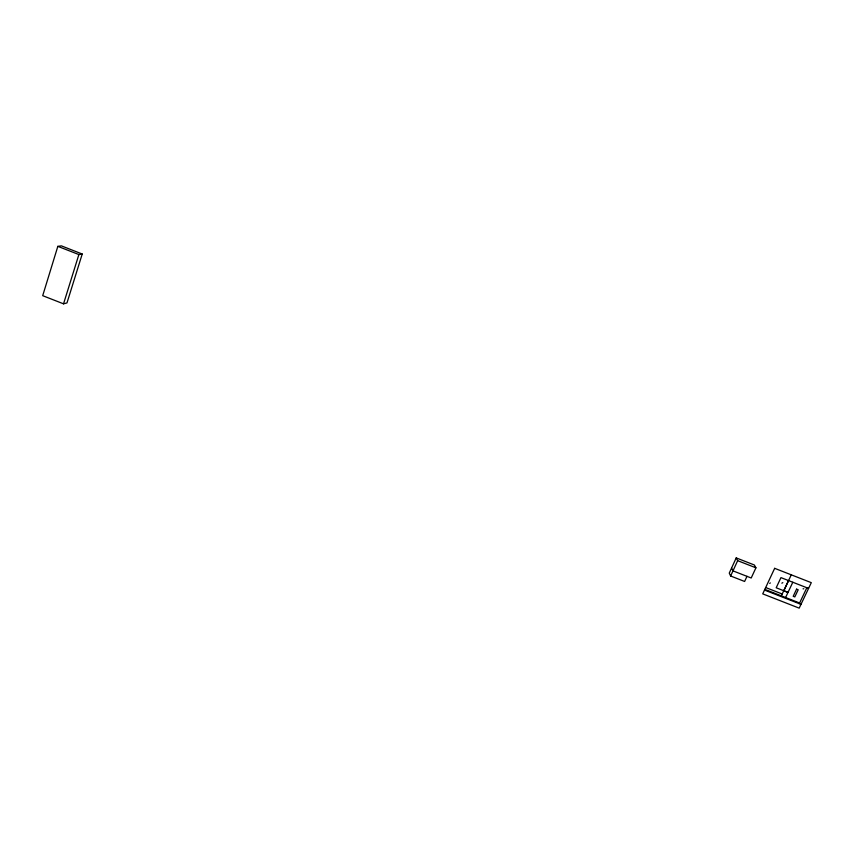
<?xml version="1.0" encoding="UTF-8"?>
<svg xmlns="http://www.w3.org/2000/svg" width="854" height="854" viewBox="0 0 854 854"><rect width="100%" height="100%" fill="white"/><g stroke="black" fill="none" stroke-linecap="round" stroke-linejoin="round"><path stroke-width="1.28" d="M770.329 582.908L769.71 583.431M57.837 246.347L42.7 295.676L63.538 303.832L66.975 302.935L82.23 254.022L61.349 245.856L57.837 246.347L78.878 254.567L82.23 254.022M63.538 303.832L78.878 254.567M736.223 557.908L729.252 573.119L730.629 575.991L744.613 581.467L746.983 576.343L751.21 577.998L755.929 567.814L754.36 564.996L736.223 557.908L737.664 560.672L755.929 567.814M730.629 575.991L737.664 560.672M781.346 595.836L791.274 574.827M788.573 580.592L783.791 590.744L788.018 592.398L776.19 587.776L780.962 577.614L808.567 588.417M785.605 597.512L792.811 582.247M799.28 603.682L806.849 587.744M803.795 588.758L803.059 588.844M746.983 576.343L732.978 570.867L731.59 568.027M765.686 587.541L782.232 594.01M764.832 589.377L799.611 602.999M764.501 590.071L800.988 604.354M781.848 583.175L782.819 582.631M774.663 568.326L762.729 593.872L799.184 608.144L811.3 582.663L774.663 568.326M796.579 589.143L793.206 596.295L794.807 596.914L798.191 589.772L796.579 589.143"/></g></svg>
